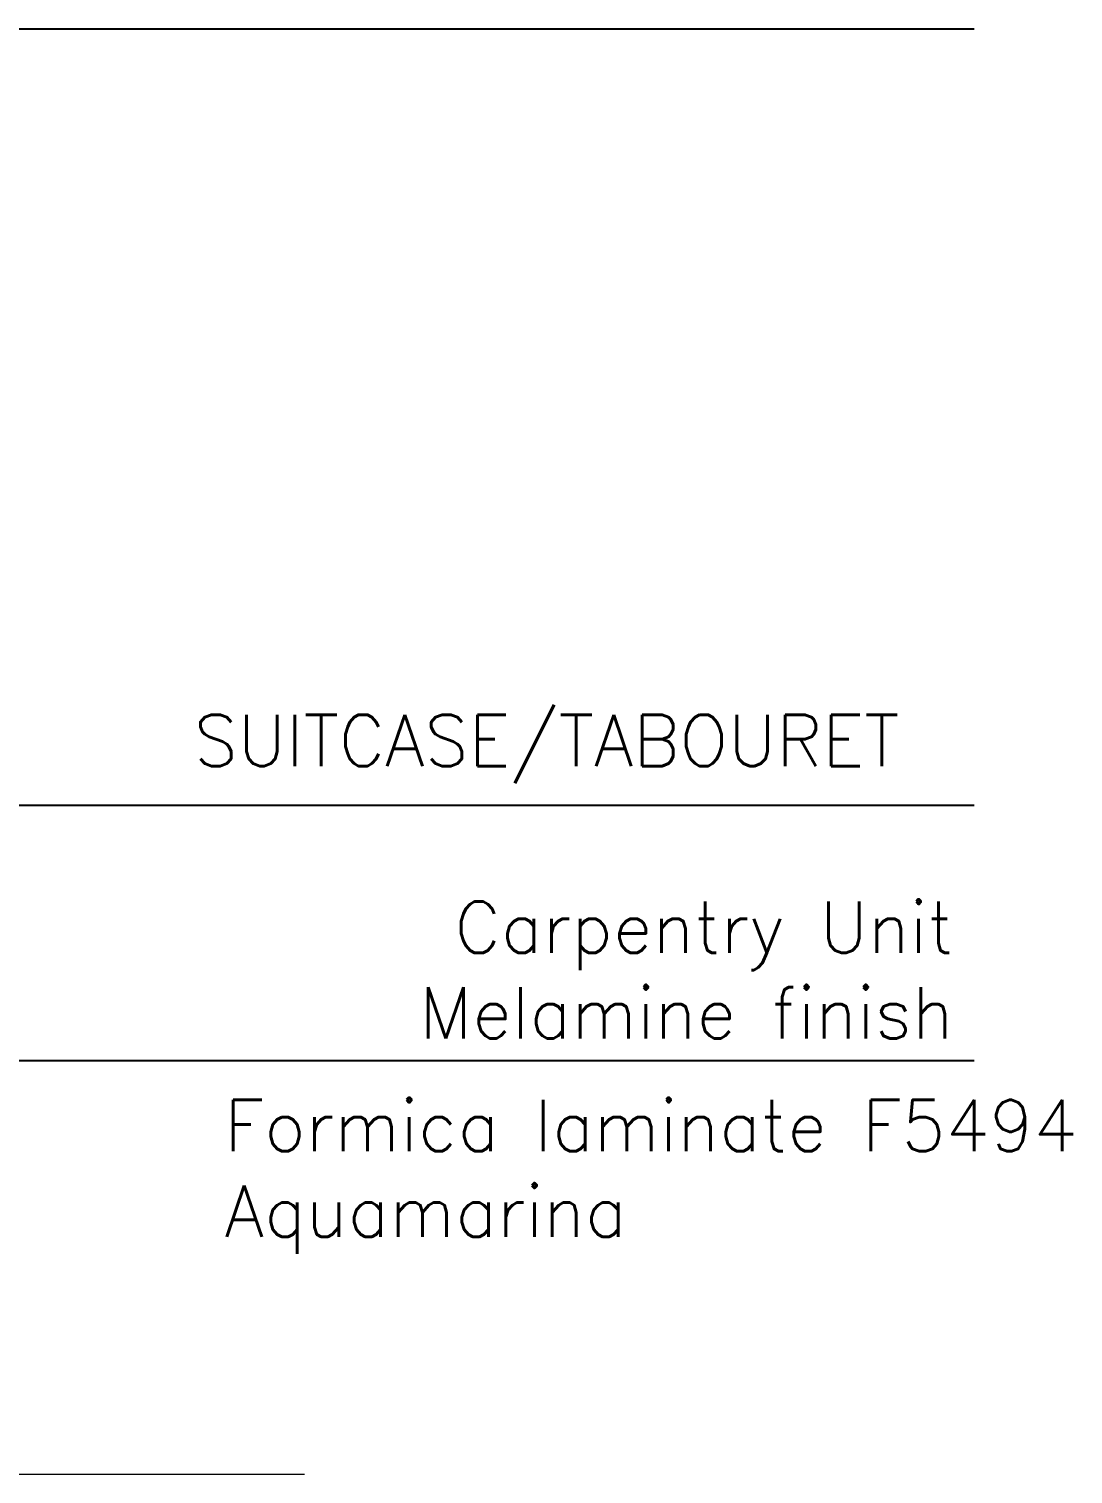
# Model space of a CAD drawing. Header units: inches. Extents: x 4017 to 5703, y -944 to 2840.
# Drawn here: x 4461.9 to 4523, y 2463 to 2547.5 of the extents above; entities that cross this region are included whole.
import ezdxf

# ---------------------------------------------------------------- set-up
doc = ezdxf.new("R2010")
doc.units = ezdxf.units.IN
doc.header["$MEASUREMENT"] = 0
doc.layers.get('0').update_dxf_attribs({"color": 5})
doc.layers.add('1 - plaster', color=1, linetype='Continuous', lineweight=9)
doc.layers.add('A-dim-work', color=8, linetype='Continuous')
doc.styles.add('ENGLISH', font='romans.shx', dxfattribs={"height": 2})
doc.styles.get("Standard").update_dxf_attribs({"font": 'arial.ttf'})
doc.dimstyles.new('D-50', dxfattribs={"dimtxt": 11, "dimasz": 0.5, "dimexe": 0.2, "dimexo": 0, "dimgap": 0.8, "dimtad": 0, "dimdec": 0, "dimdsep": 46, "dimtxsty": 'Standard', "dimblk": 'ar11', "dimcen": 20, "dimdle": 0.1, "dimse1": 1, "dimse2": 1, "dimclrt": 2, "dimadec": 0, "dimazin": 0, "dimtfac": 1, "dimtdec": 0, "dimtix": 1, "dimtmove": 2, "dimatfit": 3, "dimfxl": 1, "dimtvp": 1, "dimtolj": 1, "dimlwd": -1, "dimlwe": -1, "dimarcsym": 0})

# ---------------------------------------------------------------- blocks, each defined once
blk = doc.blocks.new('ar11')
for p, q in [((0, 14.887), (0, -14.887)), ((-4.243, -4.243), (4.243, 4.243)), ((-12.405, 0), (12.405, 0))]:
    blk.add_line(p, q)

msp = doc.modelspace()

# ---------------------------------------------------------------- linework, layer by layer
at = {"layer": '1 - plaster'}
msp.add_lwpolyline([(4107.336, 2463.008), (4478.005, 2463.008)], dxfattribs=at)

# ---------------------------------------------------------------- texts
at = {"layer": 'A-dim-work', "color": 6, "lineweight": 40, "ltscale": 20, "char_height": 3, "attachment_point": 7, "style": 'ENGLISH'}
for s, width, insert in [('^ISUITCASE/TABOURET', 62.08041, (4459.533, 2503.423)), ('\\pxqr;Carpentry Unit\\P Melamine finish', 62.08041, (4453.898, 2488.492)), ('Formica laminate F5494 Aquamarina\\P', 56.96265, (4473.331, 2475.889))]:
    msp.add_mtext_dynamic_manual_height_columns(s, width=width, gutter_width=300.452, heights=[0], dxfattribs=dict(at, insert=insert))

# ---------------------------------------------------------------- leaders
at = {"layer": 'A-dim-work', "color": 6, "lineweight": 40, "ltscale": 20}
for points in [[(4374.47, 2502.108), (4453.219, 2547.538), (4517.176, 2547.538)], [(4424.952, 2502.138), (4466.921, 2502.138), (4517.176, 2502.138)], [(4376.416, 2487.207), (4466.921, 2487.207), (4517.176, 2487.207)]]:
    msp.add_leader(points, dimstyle='D-50', override={"dimasz": 5, "dimfxl": 1.25, "dimfxlon": 1}, dxfattribs=at)

doc.saveas('drawing.dxf')
